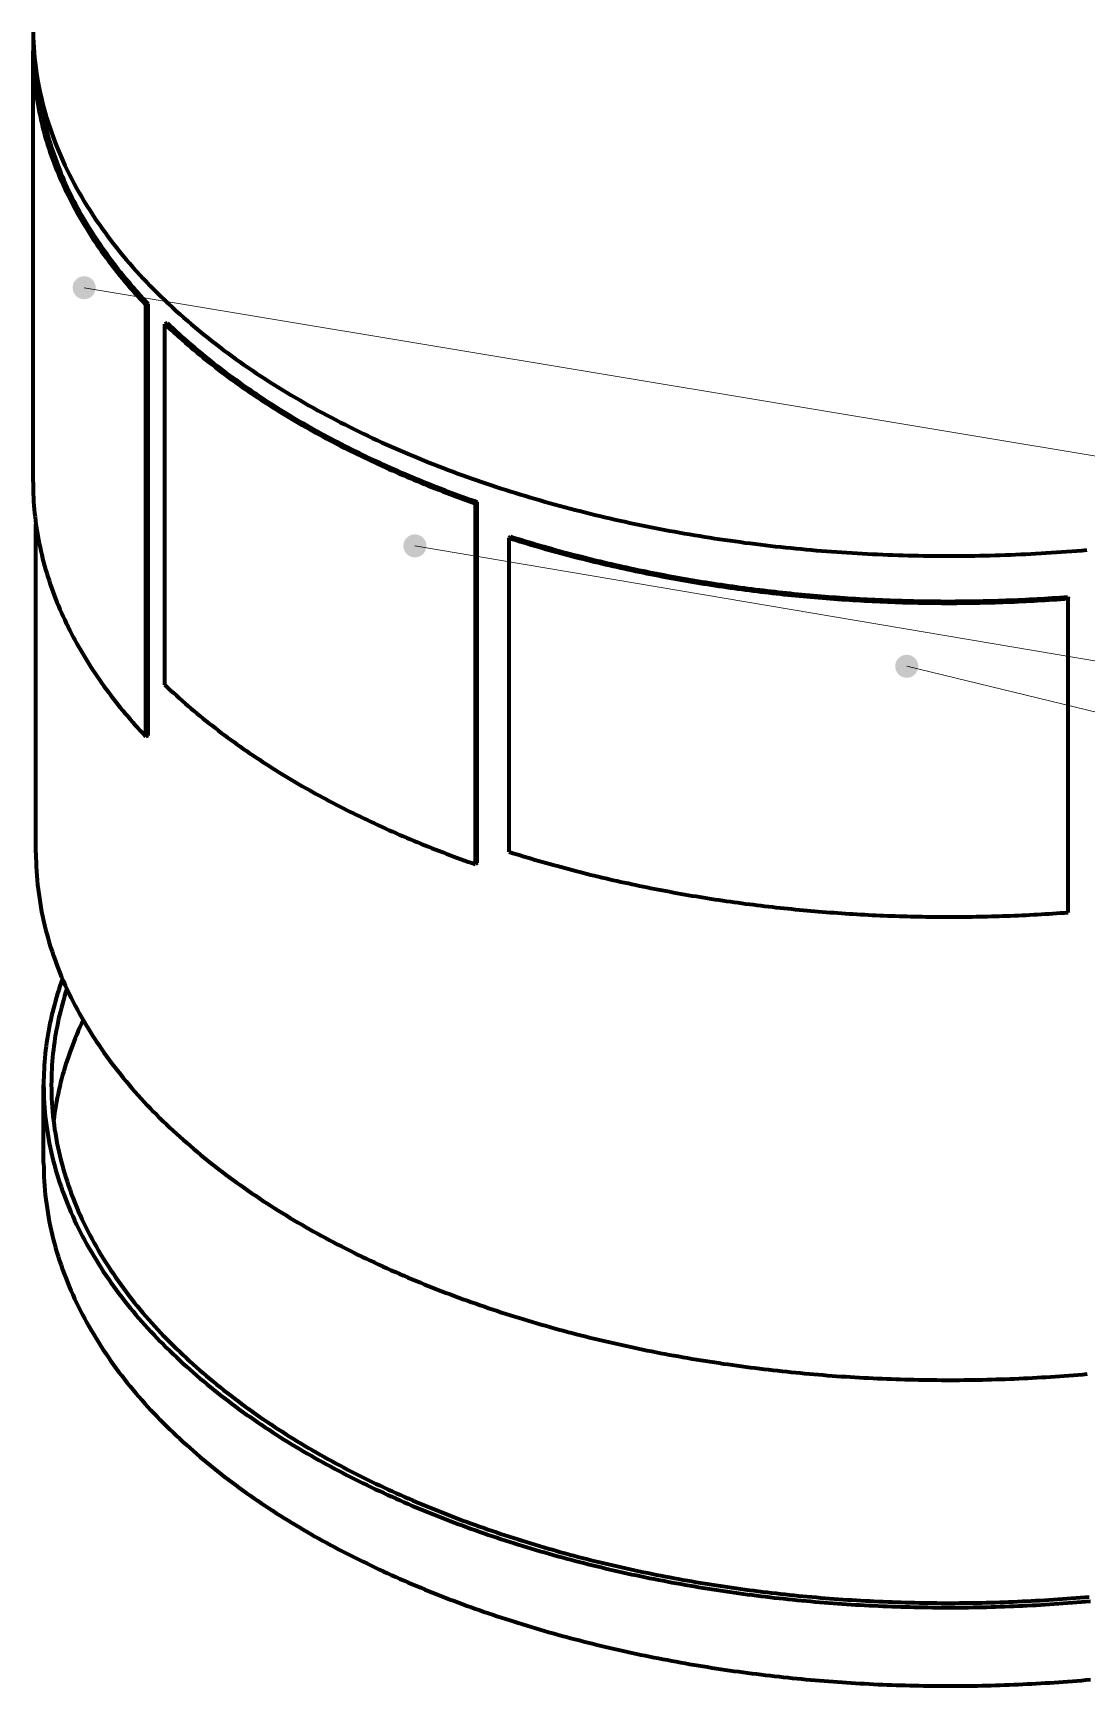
# Model space of a CAD drawing. Header units: millimetres. Extents: x 0 to 594, y 0 to 420.
# Drawn here: x 204.7 to 259.5, y 47.1 to 133.1 of the extents above; entities that cross this region are included whole.
import ezdxf

# ---------------------------------------------------------------- set-up
doc = ezdxf.new("R2010")
doc.units = ezdxf.units.MM
doc.layers.add('01-VISIBLE', color=7, linetype='CONTINUOUS', lineweight=70)
doc.layers.add('08-FINA', color=5, linetype='CONTINUOUS', lineweight=18)

msp = doc.modelspace()

# ---------------------------------------------------------------- hatches: boundary and pattern name
at = {"layer": '08-FINA'}
h = msp.add_hatch(color=7, dxfattribs=at)
h.dxf.hatch_style = 1
edge = h.paths.add_edge_path()
edge.add_arc((207.358, 119.868), 0.6, 0, 360)
h = msp.add_hatch(color=7, dxfattribs=at)
h.dxf.hatch_style = 1
edge = h.paths.add_edge_path()
edge.add_arc((224.559, 106.435), 0.6, 0, 360)
h = msp.add_hatch(color=7, dxfattribs=at)
h.dxf.hatch_style = 1
edge = h.paths.add_edge_path()
edge.add_arc((250.142, 100.172), 0.6, 0, 360)

# ---------------------------------------------------------------- linework, layer by layer
at = {"layer": '01-VISIBLE'}
for p, q in [((204.699, 109.745), (204.699, 132.199)), ((210.691, 119.022), (210.559, 118.981)), ((210.559, 96.527), (210.559, 118.981)), ((210.691, 96.569), (210.691, 119.022)), ((211.688, 118.022), (211.56, 117.977)), ((211.56, 99.198), (211.56, 117.977)), ((227.793, 108.723), (227.716, 108.649)), ((227.716, 89.87), (227.716, 108.649)), ((227.793, 89.944), (227.793, 108.723)), ((204.849, 90.461), (204.849, 107.564)), ((229.527, 106.923), (229.455, 106.847)), ((229.455, 90.517), (229.455, 106.847)), ((258.525, 103.783), (258.544, 103.697)), ((258.544, 87.367), (258.544, 103.697)), ((210.691, 96.569), (210.559, 96.527)), ((227.793, 89.944), (227.716, 89.87)), ((205.249, 74.314), (205.249, 78.396))]:
    msp.add_line(p, q, dxfattribs=at)
for points in [[(204.711, 132.811), (204.707, 132.709), (204.704, 132.607), (204.702, 132.505), (204.7, 132.403), (204.699, 132.301), (204.699, 132.199)], [(204.701, 133.158), (204.708, 132.892), (204.719, 132.626), (204.735, 132.361), (204.754, 132.096), (204.779, 131.831), (204.808, 131.566), (204.841, 131.303), (204.878, 131.039), (204.92, 130.777), (204.966, 130.515), (205.016, 130.254), (205.071, 129.994), (205.129, 129.734), (205.192, 129.476), (205.259, 129.218), (205.33, 128.962), (205.404, 128.707), (205.483, 128.453), (205.566, 128.2), (205.652, 127.949), (205.742, 127.699), (205.836, 127.45), (205.933, 127.202), (206.034, 126.956), (206.139, 126.712), (206.247, 126.469), (206.358, 126.227), (206.473, 125.988), (206.591, 125.749), (206.712, 125.512), (206.836, 125.277), (206.963, 125.044), (207.093, 124.812), (207.227, 124.582), (207.363, 124.354), (207.502, 124.127), (207.644, 123.902), (207.788, 123.679), (207.935, 123.457), (208.085, 123.238), (208.238, 123.02), (208.392, 122.804), (208.55, 122.589), (208.709, 122.377), (208.871, 122.166), (209.036, 121.957), (209.202, 121.749), (209.371, 121.544), (209.541, 121.34), (209.714, 121.138), (209.889, 120.938), (210.066, 120.739), (210.245, 120.542), (210.426, 120.347), (210.608, 120.154), (210.793, 119.962), (210.979, 119.773), (211.167, 119.585), (211.356, 119.398), (211.548, 119.213), (211.741, 119.03), (211.935, 118.849), (212.131, 118.669), (212.329, 118.491), (212.528, 118.315), (212.728, 118.14), (212.93, 117.967), (213.133, 117.796), (213.338, 117.626), (213.544, 117.458), (213.751, 117.291), (213.96, 117.126), (214.169, 116.963), (214.38, 116.801), (214.593, 116.641), (214.806, 116.482), (215.02, 116.325), (215.236, 116.169), (215.452, 116.015), (215.67, 115.862), (215.889, 115.711), (216.109, 115.561), (216.329, 115.413), (216.551, 115.266), (216.774, 115.121), (216.997, 114.977), (217.222, 114.835), (217.447, 114.694), (217.674, 114.554), (217.901, 114.416), (218.129, 114.279), (218.358, 114.144), (218.587, 114.01), (218.818, 113.877), (219.049, 113.746), (219.281, 113.616), (219.514, 113.487), (219.747, 113.36), (219.981, 113.234), (220.216, 113.109), (220.452, 112.986), (220.688, 112.864), (220.925, 112.743), (221.162, 112.624), (221.4, 112.505), (221.639, 112.388), (221.879, 112.273), (222.119, 112.158), (222.359, 112.045), (222.6, 111.933), (222.842, 111.822), (223.084, 111.713), (223.327, 111.604), (223.57, 111.497), (223.814, 111.391), (224.059, 111.286), (224.304, 111.183), (224.549, 111.08), (224.795, 110.979), (225.041, 110.879), (225.288, 110.78), (225.535, 110.682), (225.783, 110.585), (226.031, 110.49), (226.28, 110.395), (226.529, 110.302), (226.778, 110.21), (227.028, 110.119), (227.278, 110.029), (227.529, 109.94), (227.78, 109.852), (228.031, 109.765), (228.283, 109.68), (228.535, 109.595), (228.787, 109.511), (229.04, 109.429), (229.293, 109.348), (229.547, 109.267), (229.8, 109.188), (230.055, 109.11), (230.309, 109.033), (230.564, 108.956), (230.819, 108.881), (231.074, 108.807), (231.33, 108.734), (231.586, 108.662), (231.842, 108.591), (232.098, 108.521), (232.355, 108.452), (232.612, 108.384), (232.87, 108.317), (233.127, 108.251), (233.385, 108.185), (233.643, 108.121), (233.901, 108.058), (234.16, 107.996), (234.419, 107.935), (234.678, 107.875), (234.937, 107.815), (235.196, 107.757), (235.456, 107.7), (235.716, 107.643), (235.976, 107.588), (236.236, 107.533), (236.496, 107.48), (236.757, 107.427), (237.018, 107.376), (237.279, 107.325), (237.54, 107.275), (237.802, 107.226), (238.063, 107.178), (238.325, 107.131), (238.587, 107.085), (238.849, 107.04), (239.111, 106.996), (239.373, 106.952), (239.636, 106.91), (239.898, 106.869), (240.161, 106.828), (240.424, 106.788), (240.687, 106.749), (240.95, 106.712), (241.214, 106.675), (241.477, 106.638), (241.741, 106.603), (242.004, 106.569), (242.268, 106.536), (242.532, 106.503), (242.796, 106.471), (243.06, 106.441), (243.324, 106.411), (243.589, 106.382), (243.853, 106.354), (244.117, 106.326), (244.382, 106.3), (244.647, 106.275), (244.912, 106.25), (245.176, 106.226), (245.441, 106.203), (245.706, 106.181), (245.971, 106.16), (246.236, 106.14), (246.502, 106.121), (246.767, 106.102), (247.032, 106.085), (247.298, 106.068), (247.563, 106.052), (247.828, 106.037), (248.094, 106.023), (248.36, 106.009), (248.625, 105.997), (248.891, 105.985), (249.156, 105.975), (249.422, 105.965), (249.688, 105.956), (249.954, 105.948), (250.22, 105.94), (250.485, 105.934), (250.751, 105.928), (251.017, 105.924), (251.283, 105.92), (251.549, 105.917), (251.815, 105.915), (252.081, 105.913), (252.346, 105.913), (252.612, 105.913), (252.878, 105.915), (253.144, 105.917), (253.41, 105.92), (253.676, 105.923), (253.942, 105.928), (254.208, 105.934), (254.473, 105.94), (254.739, 105.947), (255.005, 105.956), (255.271, 105.965), (255.536, 105.974), (255.802, 105.985), (256.068, 105.997), (256.333, 106.009), (256.599, 106.022), (256.864, 106.037), (257.13, 106.052), (257.395, 106.068), (257.661, 106.084), (257.926, 106.102), (258.191, 106.12), (258.457, 106.14), (258.722, 106.16), (258.987, 106.181), (259.252, 106.203), (259.517, 106.226)], [(204.699, 132.199), (204.7, 131.999), (204.704, 131.798), (204.71, 131.598), (204.719, 131.398), (204.73, 131.198), (204.744, 130.998), (204.761, 130.799), (204.78, 130.599), (204.801, 130.4), (204.825, 130.201), (204.851, 130.003), (204.88, 129.805), (204.911, 129.607), (204.944, 129.41), (204.981, 129.213), (205.019, 129.016), (205.06, 128.82), (205.103, 128.624), (205.148, 128.429), (205.196, 128.235), (205.246, 128.041), (205.299, 127.848), (205.353, 127.655), (205.41, 127.463), (205.469, 127.272), (205.531, 127.081), (205.594, 126.891), (205.66, 126.702), (205.728, 126.514), (205.797, 126.326), (205.869, 126.139), (205.943, 125.953), (206.019, 125.768), (206.097, 125.583), (206.177, 125.399), (206.259, 125.217), (206.343, 125.035), (206.429, 124.854), (206.516, 124.674), (206.606, 124.495), (206.697, 124.316), (206.79, 124.139), (206.885, 123.963), (206.981, 123.787), (207.079, 123.612), (207.179, 123.439), (207.281, 123.266), (207.384, 123.095), (207.489, 122.924), (207.595, 122.754), (207.703, 122.586), (207.812, 122.418), (207.923, 122.251), (208.036, 122.085), (208.149, 121.921), (208.265, 121.757), (208.381, 121.594), (208.499, 121.432), (208.619, 121.272), (208.74, 121.112), (208.862, 120.953), (208.985, 120.795), (209.11, 120.639), (209.236, 120.483), (209.363, 120.328), (209.491, 120.175), (209.621, 120.022), (209.752, 119.87), (209.883, 119.719), (210.016, 119.57), (210.151, 119.421), (210.286, 119.273), (210.422, 119.127), (210.559, 118.981)], [(204.905, 130.869), (204.923, 130.669), (204.943, 130.47), (204.967, 130.27), (204.992, 130.071), (205.02, 129.873), (205.051, 129.674), (205.084, 129.477), (205.119, 129.279), (205.157, 129.082), (205.197, 128.885), (205.239, 128.689), (205.284, 128.494), (205.332, 128.299), (205.381, 128.105), (205.433, 127.911), (205.487, 127.718), (205.544, 127.525), (205.602, 127.333), (205.663, 127.142), (205.726, 126.952), (205.792, 126.762), (205.859, 126.573), (205.929, 126.385), (206, 126.197), (206.074, 126.011), (206.15, 125.825), (206.227, 125.64), (206.307, 125.456), (206.389, 125.273), (206.472, 125.09), (206.558, 124.909), (206.645, 124.728), (206.734, 124.549), (206.826, 124.37), (206.918, 124.192), (207.013, 124.015), (207.109, 123.839), (207.208, 123.664), (207.307, 123.49), (207.409, 123.317), (207.512, 123.145), (207.617, 122.974), (207.723, 122.804), (207.831, 122.635), (207.94, 122.467), (208.051, 122.3), (208.164, 122.133), (208.278, 121.968), (208.393, 121.804), (208.51, 121.641), (208.628, 121.479), (208.748, 121.318), (208.869, 121.158), (208.991, 120.999), (209.114, 120.841), (209.239, 120.684), (209.365, 120.528), (209.493, 120.373), (209.621, 120.219), (209.751, 120.065), (209.882, 119.913), (210.014, 119.762), (210.147, 119.612), (210.281, 119.463), (210.417, 119.315), (210.553, 119.168), (210.691, 119.022)], [(211.56, 117.977), (211.707, 117.838), (211.854, 117.7), (212.002, 117.562), (212.152, 117.426), (212.302, 117.291), (212.453, 117.156), (212.605, 117.023), (212.757, 116.891), (212.911, 116.759), (213.065, 116.629), (213.22, 116.499), (213.376, 116.37), (213.532, 116.243), (213.69, 116.116), (213.848, 115.99), (214.007, 115.865), (214.166, 115.741), (214.326, 115.618), (214.487, 115.495), (214.649, 115.374), (214.811, 115.253), (214.974, 115.134), (215.138, 115.015), (215.302, 114.897), (215.466, 114.78), (215.632, 114.664), (215.798, 114.549), (215.965, 114.435), (216.132, 114.321), (216.299, 114.208), (216.468, 114.097), (216.637, 113.986), (216.806, 113.875), (216.976, 113.766), (217.147, 113.658), (217.318, 113.55), (217.489, 113.443), (217.661, 113.337), (217.834, 113.232), (218.007, 113.128), (218.18, 113.024), (218.354, 112.921), (218.529, 112.819), (218.704, 112.718), (218.879, 112.617), (219.055, 112.518), (219.231, 112.419), (219.408, 112.321), (219.585, 112.224), (219.762, 112.127), (219.94, 112.031), (220.119, 111.936), (220.297, 111.842), (220.477, 111.748), (220.656, 111.655), (220.836, 111.563), (221.016, 111.472), (221.197, 111.382), (221.378, 111.292), (221.559, 111.203), (221.741, 111.114), (221.923, 111.027), (222.106, 110.94), (222.288, 110.853), (222.471, 110.768), (222.655, 110.683), (222.839, 110.599), (223.023, 110.516), (223.207, 110.433), (223.392, 110.351), (223.577, 110.269), (223.762, 110.189), (223.948, 110.109), (224.134, 110.03), (224.32, 109.951), (224.506, 109.873), (224.693, 109.796), (224.88, 109.719), (225.067, 109.643), (225.255, 109.568), (225.443, 109.494), (225.631, 109.42), (225.819, 109.346), (226.008, 109.274), (226.197, 109.202), (226.386, 109.131), (226.575, 109.06), (226.765, 108.99), (226.954, 108.92), (227.144, 108.852), (227.335, 108.784), (227.525, 108.716), (227.716, 108.649)], [(211.688, 118.022), (211.834, 117.883), (211.981, 117.745), (212.129, 117.608), (212.278, 117.473), (212.428, 117.338), (212.578, 117.204), (212.73, 117.071), (212.882, 116.939), (213.035, 116.808), (213.189, 116.678), (213.343, 116.548), (213.499, 116.42), (213.655, 116.293), (213.811, 116.166), (213.969, 116.041), (214.127, 115.916), (214.286, 115.793), (214.446, 115.67), (214.606, 115.548), (214.768, 115.427), (214.929, 115.307), (215.092, 115.188), (215.255, 115.069), (215.418, 114.952), (215.583, 114.835), (215.747, 114.719), (215.913, 114.605), (216.079, 114.491), (216.246, 114.377), (216.413, 114.265), (216.581, 114.154), (216.749, 114.043), (216.918, 113.933), (217.087, 113.824), (217.257, 113.716), (217.428, 113.609), (217.599, 113.502), (217.77, 113.397), (217.942, 113.292), (218.115, 113.188), (218.288, 113.084), (218.461, 112.982), (218.635, 112.88), (218.81, 112.779), (218.984, 112.679), (219.16, 112.58), (219.335, 112.481), (219.511, 112.383), (219.688, 112.286), (219.865, 112.19), (220.042, 112.095), (220.22, 112), (220.398, 111.906), (220.577, 111.813), (220.756, 111.72), (220.935, 111.628), (221.115, 111.537), (221.295, 111.447), (221.475, 111.358), (221.656, 111.269), (221.837, 111.181), (222.019, 111.093), (222.201, 111.007), (222.383, 110.921), (222.566, 110.835), (222.748, 110.751), (222.932, 110.667), (223.115, 110.584), (223.299, 110.501), (223.483, 110.42), (223.667, 110.339), (223.852, 110.258), (224.037, 110.178), (224.222, 110.099), (224.408, 110.021), (224.594, 109.943), (224.78, 109.866), (224.967, 109.79), (225.153, 109.714), (225.34, 109.639), (225.527, 109.565), (225.715, 109.491), (225.903, 109.418), (226.091, 109.346), (226.279, 109.274), (226.467, 109.203), (226.656, 109.133), (226.845, 109.063), (227.034, 108.994), (227.224, 108.925), (227.413, 108.857), (227.603, 108.79), (227.793, 108.723)], [(204.699, 109.745), (204.7, 109.545), (204.704, 109.345), (204.71, 109.145), (204.719, 108.944), (204.73, 108.745), (204.744, 108.545), (204.761, 108.345), (204.78, 108.146), (204.801, 107.947), (204.825, 107.748), (204.851, 107.549), (204.88, 107.351), (204.911, 107.153), (204.944, 106.956), (204.981, 106.759), (205.019, 106.562), (205.06, 106.366), (205.103, 106.171), (205.148, 105.976), (205.196, 105.781), (205.246, 105.587), (205.299, 105.394), (205.353, 105.201), (205.41, 105.009), (205.469, 104.818), (205.531, 104.627), (205.594, 104.438), (205.66, 104.248), (205.728, 104.06), (205.797, 103.872), (205.869, 103.685), (205.943, 103.499), (206.019, 103.314), (206.097, 103.129), (206.177, 102.946), (206.259, 102.763), (206.343, 102.581), (206.429, 102.4), (206.516, 102.22), (206.606, 102.041), (206.697, 101.863), (206.79, 101.685), (206.885, 101.509), (206.981, 101.333), (207.079, 101.159), (207.179, 100.985), (207.281, 100.813), (207.384, 100.641), (207.489, 100.47), (207.595, 100.301), (207.703, 100.132), (207.812, 99.964), (207.923, 99.797), (208.036, 99.632), (208.149, 99.467), (208.265, 99.303), (208.381, 99.141), (208.499, 98.979), (208.619, 98.818), (208.74, 98.658), (208.862, 98.5), (208.985, 98.342), (209.11, 98.185), (209.236, 98.029), (209.363, 97.875), (209.491, 97.721), (209.621, 97.568), (209.752, 97.417), (209.883, 97.266), (210.016, 97.116), (210.151, 96.967), (210.286, 96.82), (210.422, 96.673), (210.559, 96.527)], [(229.455, 106.847), (229.646, 106.787), (229.837, 106.727), (230.028, 106.668), (230.22, 106.61), (230.411, 106.552), (230.603, 106.495), (230.795, 106.439), (230.988, 106.383), (231.18, 106.327), (231.373, 106.272), (231.565, 106.218), (231.758, 106.164), (231.951, 106.111), (232.145, 106.059), (232.338, 106.007), (232.531, 105.955), (232.725, 105.905), (232.919, 105.854), (233.113, 105.805), (233.307, 105.755), (233.501, 105.707), (233.696, 105.659), (233.89, 105.611), (234.085, 105.564), (234.28, 105.518), (234.475, 105.472), (234.67, 105.427), (234.865, 105.382), (235.06, 105.338), (235.255, 105.294), (235.451, 105.251), (235.647, 105.209), (235.842, 105.167), (236.038, 105.125), (236.234, 105.084), (236.43, 105.044), (236.627, 105.004), (236.823, 104.965), (237.019, 104.926), (237.216, 104.888), (237.413, 104.85), (237.609, 104.813), (237.806, 104.776), (238.003, 104.74), (238.2, 104.704), (238.397, 104.669), (238.594, 104.634), (238.792, 104.6), (238.989, 104.567), (239.187, 104.534), (239.384, 104.501), (239.582, 104.469), (239.78, 104.438), (239.977, 104.407), (240.175, 104.376), (240.373, 104.346), (240.571, 104.317), (240.769, 104.288), (240.968, 104.26), (241.166, 104.232), (241.364, 104.204), (241.563, 104.177), (241.761, 104.151), (241.96, 104.125), (242.158, 104.1), (242.357, 104.075), (242.556, 104.051), (242.755, 104.027), (242.953, 104.003), (243.152, 103.981), (243.351, 103.958), (243.55, 103.936), (243.749, 103.915), (243.949, 103.894), (244.148, 103.874), (244.347, 103.854), (244.546, 103.835), (244.746, 103.816), (244.945, 103.797), (245.144, 103.78), (245.344, 103.762), (245.543, 103.745), (245.743, 103.729), (245.943, 103.713), (246.142, 103.698), (246.342, 103.683), (246.542, 103.668), (246.741, 103.654), (246.941, 103.641), (247.141, 103.628), (247.341, 103.616), (247.541, 103.604), (247.74, 103.592), (247.94, 103.581), (248.14, 103.571), (248.34, 103.561), (248.54, 103.551), (248.74, 103.542), (248.94, 103.534), (249.14, 103.526), (249.341, 103.518), (249.541, 103.511), (249.741, 103.505), (249.941, 103.498), (250.141, 103.493), (250.341, 103.488), (250.541, 103.483), (250.742, 103.479), (250.942, 103.475), (251.142, 103.472), (251.342, 103.469), (251.542, 103.467), (251.743, 103.466), (251.943, 103.464), (252.143, 103.464), (252.343, 103.463), (252.544, 103.464), (252.744, 103.464), (252.944, 103.465), (253.144, 103.467), (253.344, 103.469), (253.545, 103.472), (253.745, 103.475), (253.945, 103.479), (254.145, 103.483), (254.345, 103.487), (254.546, 103.493), (254.746, 103.498), (254.946, 103.504), (255.146, 103.511), (255.346, 103.518), (255.546, 103.525), (255.746, 103.533), (255.946, 103.542), (256.146, 103.551), (256.346, 103.56), (256.546, 103.57), (256.746, 103.581), (256.946, 103.592), (257.146, 103.603), (257.346, 103.615), (257.546, 103.627), (257.746, 103.64), (257.945, 103.654), (258.145, 103.668), (258.345, 103.682), (258.544, 103.697)], [(229.527, 106.923), (229.718, 106.862), (229.91, 106.803), (230.102, 106.744), (230.295, 106.685), (230.487, 106.627), (230.68, 106.57), (230.872, 106.513), (231.065, 106.457), (231.259, 106.401), (231.452, 106.346), (231.645, 106.292), (231.839, 106.238), (232.033, 106.185), (232.227, 106.132), (232.421, 106.08), (232.615, 106.029), (232.809, 105.978), (233.004, 105.927), (233.199, 105.877), (233.393, 105.828), (233.588, 105.78), (233.784, 105.731), (233.979, 105.684), (234.174, 105.637), (234.37, 105.59), (234.565, 105.544), (234.761, 105.499), (234.957, 105.454), (235.153, 105.41), (235.349, 105.366), (235.546, 105.323), (235.742, 105.281), (235.938, 105.239), (236.135, 105.197), (236.332, 105.156), (236.529, 105.116), (236.726, 105.076), (236.923, 105.036), (237.12, 104.998), (237.317, 104.959), (237.515, 104.922), (237.712, 104.884), (237.91, 104.848), (238.107, 104.812), (238.305, 104.776), (238.503, 104.741), (238.701, 104.706), (238.899, 104.672), (239.097, 104.639), (239.295, 104.606), (239.494, 104.573), (239.692, 104.541), (239.891, 104.51), (240.089, 104.479), (240.288, 104.449), (240.487, 104.419), (240.685, 104.39), (240.884, 104.361), (241.083, 104.332), (241.282, 104.305), (241.481, 104.277), (241.681, 104.251), (241.88, 104.224), (242.079, 104.199), (242.279, 104.173), (242.478, 104.149), (242.677, 104.124), (242.877, 104.101), (243.077, 104.078), (243.276, 104.055), (243.476, 104.033), (243.676, 104.011), (243.876, 103.99), (244.076, 103.969), (244.276, 103.949), (244.476, 103.929), (244.676, 103.91), (244.876, 103.891), (245.076, 103.873), (245.276, 103.856), (245.476, 103.839), (245.677, 103.822), (245.877, 103.806), (246.077, 103.79), (246.278, 103.775), (246.478, 103.76), (246.678, 103.746), (246.879, 103.732), (247.08, 103.719), (247.28, 103.707), (247.481, 103.694), (247.681, 103.683), (247.882, 103.671), (248.083, 103.661), (248.283, 103.651), (248.484, 103.641), (248.685, 103.632), (248.886, 103.623), (249.086, 103.615), (249.287, 103.607), (249.488, 103.6), (249.689, 103.593), (249.89, 103.587), (250.091, 103.581), (250.292, 103.576), (250.492, 103.571), (250.693, 103.567), (250.894, 103.563), (251.095, 103.559), (251.296, 103.557), (251.497, 103.554), (251.698, 103.553), (251.899, 103.551), (252.1, 103.55), (252.301, 103.55), (252.502, 103.55), (252.703, 103.551), (252.904, 103.552), (253.105, 103.553), (253.306, 103.555), (253.507, 103.558), (253.708, 103.561), (253.909, 103.565), (254.109, 103.569), (254.31, 103.573), (254.511, 103.578), (254.712, 103.584), (254.913, 103.59), (255.114, 103.596), (255.315, 103.603), (255.516, 103.611), (255.716, 103.619), (255.917, 103.627), (256.118, 103.636), (256.319, 103.646), (256.519, 103.656), (256.72, 103.666), (256.921, 103.677), (257.121, 103.689), (257.322, 103.701), (257.523, 103.713), (257.723, 103.726), (257.924, 103.739), (258.124, 103.753), (258.325, 103.768), (258.525, 103.783)], [(211.56, 99.198), (211.707, 99.058), (211.854, 98.92), (212.002, 98.783), (212.152, 98.647), (212.302, 98.511), (212.453, 98.377), (212.605, 98.244), (212.757, 98.111), (212.911, 97.98), (213.065, 97.849), (213.22, 97.72), (213.376, 97.591), (213.532, 97.463), (213.69, 97.336), (213.848, 97.21), (214.007, 97.085), (214.166, 96.961), (214.326, 96.838), (214.487, 96.716), (214.649, 96.595), (214.811, 96.474), (214.974, 96.354), (215.138, 96.236), (215.302, 96.118), (215.466, 96.001), (215.632, 95.885), (215.798, 95.77), (215.965, 95.655), (216.132, 95.542), (216.299, 95.429), (216.468, 95.317), (216.637, 95.206), (216.806, 95.096), (216.976, 94.987), (217.147, 94.878), (217.318, 94.771), (217.489, 94.664), (217.661, 94.558), (217.834, 94.453), (218.007, 94.348), (218.18, 94.245), (218.354, 94.142), (218.529, 94.04), (218.704, 93.938), (218.879, 93.838), (219.055, 93.738), (219.231, 93.64), (219.408, 93.541), (219.585, 93.444), (219.762, 93.348), (219.94, 93.252), (220.119, 93.157), (220.297, 93.062), (220.477, 92.969), (220.656, 92.876), (220.836, 92.784), (221.016, 92.693), (221.197, 92.602), (221.378, 92.512), (221.559, 92.423), (221.741, 92.335), (221.923, 92.247), (222.106, 92.16), (222.288, 92.074), (222.471, 91.988), (222.655, 91.904), (222.839, 91.82), (223.023, 91.736), (223.207, 91.653), (223.392, 91.571), (223.577, 91.49), (223.762, 91.409), (223.948, 91.329), (224.134, 91.25), (224.32, 91.172), (224.506, 91.094), (224.693, 91.016), (224.88, 90.94), (225.067, 90.864), (225.255, 90.789), (225.443, 90.714), (225.631, 90.64), (225.819, 90.567), (226.008, 90.494), (226.197, 90.422), (226.386, 90.351), (226.575, 90.28), (226.765, 90.21), (226.954, 90.141), (227.144, 90.072), (227.335, 90.004), (227.525, 89.937), (227.716, 89.87)], [(204.849, 90.461), (204.851, 90.224), (204.856, 89.987), (204.865, 89.75), (204.877, 89.513), (204.893, 89.277), (204.913, 89.04), (204.936, 88.805), (204.962, 88.569), (204.992, 88.334), (205.025, 88.099), (205.062, 87.865), (205.102, 87.631), (205.146, 87.398), (205.193, 87.166), (205.243, 86.934), (205.297, 86.703), (205.354, 86.473), (205.414, 86.244), (205.477, 86.016), (205.544, 85.788), (205.613, 85.561), (205.686, 85.336), (205.761, 85.111), (205.84, 84.888), (205.922, 84.665), (206.006, 84.444), (206.094, 84.223), (206.184, 84.004), (206.277, 83.786), (206.373, 83.569), (206.472, 83.354), (206.573, 83.139), (206.677, 82.926), (206.783, 82.715), (206.892, 82.504), (207.004, 82.295), (207.118, 82.087), (207.234, 81.88), (207.352, 81.675), (207.473, 81.471), (207.597, 81.269), (207.722, 81.068), (207.85, 80.868), (207.98, 80.67), (208.111, 80.473), (208.245, 80.277), (208.381, 80.083), (208.519, 79.89), (208.659, 79.699), (208.801, 79.509), (208.945, 79.32), (209.09, 79.133), (209.238, 78.948), (209.387, 78.763), (209.538, 78.58), (209.69, 78.399), (209.844, 78.219), (210, 78.04), (210.157, 77.863), (210.316, 77.687), (210.477, 77.513), (210.639, 77.339), (210.802, 77.168), (210.967, 76.997), (211.133, 76.828), (211.301, 76.661), (211.47, 76.495), (211.64, 76.33), (211.812, 76.166), (211.985, 76.004), (212.159, 75.843), (212.334, 75.684), (212.511, 75.526), (212.689, 75.369), (212.868, 75.213), (213.048, 75.059), (213.229, 74.906), (213.411, 74.754), (213.594, 74.604), (213.778, 74.455), (213.964, 74.307), (214.15, 74.161), (214.337, 74.015), (214.526, 73.871), (214.715, 73.728), (214.905, 73.587), (215.096, 73.447), (215.288, 73.307), (215.481, 73.169), (215.674, 73.033), (215.869, 72.897), (216.064, 72.763), (216.26, 72.63), (216.457, 72.498), (216.655, 72.367), (216.853, 72.237), (217.052, 72.109), (217.252, 71.981), (217.453, 71.855), (217.654, 71.73), (217.856, 71.606), (218.059, 71.483), (218.262, 71.361), (218.467, 71.241), (218.671, 71.121), (218.877, 71.003), (219.082, 70.885), (219.289, 70.769), (219.496, 70.654), (219.704, 70.54), (219.912, 70.427), (220.121, 70.315), (220.331, 70.204), (220.541, 70.094), (220.751, 69.985), (220.962, 69.877), (221.174, 69.77), (221.386, 69.664), (221.598, 69.559), (221.811, 69.455), (222.025, 69.352), (222.239, 69.25), (222.454, 69.15), (222.669, 69.05), (222.884, 68.951), (223.1, 68.853), (223.316, 68.756), (223.533, 68.66), (223.75, 68.565), (223.967, 68.47), (224.185, 68.377), (224.404, 68.285), (224.623, 68.194), (224.842, 68.103), (225.061, 68.014), (225.281, 67.925), (225.501, 67.837), (225.722, 67.751), (225.943, 67.665), (226.164, 67.58), (226.386, 67.496), (226.608, 67.413), (226.83, 67.33), (227.053, 67.249), (227.276, 67.169), (227.499, 67.089), (227.723, 67.01), (227.946, 66.932), (228.171, 66.855), (228.395, 66.779), (228.62, 66.704), (228.845, 66.629), (229.07, 66.556), (229.296, 66.483), (229.522, 66.411), (229.748, 66.34), (229.974, 66.27), (230.201, 66.2), (230.428, 66.132), (230.655, 66.064), (230.882, 65.997), (231.11, 65.931), (231.338, 65.866), (231.566, 65.801), (231.794, 65.737), (232.023, 65.674), (232.252, 65.612), (232.481, 65.551), (232.71, 65.491), (232.939, 65.431), (233.169, 65.372), (233.399, 65.314), (233.629, 65.256), (233.859, 65.2), (234.089, 65.144), (234.32, 65.089), (234.55, 65.035), (234.781, 64.981), (235.013, 64.929), (235.244, 64.877), (235.475, 64.825), (235.707, 64.775), (235.939, 64.725), (236.171, 64.676), (236.403, 64.628), (236.635, 64.581), (236.867, 64.534), (237.1, 64.488), (237.333, 64.443), (237.566, 64.399), (237.799, 64.355), (238.032, 64.312), (238.265, 64.27), (238.498, 64.228), (238.732, 64.188), (238.965, 64.148), (239.199, 64.109), (239.433, 64.07), (239.667, 64.032), (239.901, 63.995), (240.136, 63.959), (240.37, 63.923), (240.604, 63.888), (240.839, 63.854), (241.074, 63.821), (241.308, 63.788), (241.543, 63.756), (241.778, 63.724), (242.013, 63.694), (242.248, 63.664), (242.484, 63.635), (242.719, 63.606), (242.954, 63.578), (243.19, 63.551), (243.425, 63.525), (243.661, 63.499), (243.897, 63.474), (244.133, 63.45), (244.369, 63.427), (244.604, 63.404), (244.84, 63.382), (245.077, 63.36), (245.313, 63.339), (245.549, 63.319), (245.785, 63.3), (246.021, 63.281), (246.258, 63.263), (246.494, 63.246), (246.731, 63.229), (246.967, 63.213), (247.204, 63.198), (247.44, 63.184), (247.677, 63.17), (247.914, 63.157), (248.15, 63.144), (248.387, 63.132), (248.624, 63.121), (248.861, 63.111), (249.098, 63.101), (249.334, 63.092), (249.571, 63.084), (249.808, 63.076), (250.045, 63.069), (250.282, 63.063), (250.519, 63.057), (250.756, 63.052), (250.993, 63.048), (251.23, 63.044), (251.467, 63.041), (251.704, 63.039), (251.941, 63.038), (252.178, 63.037), (252.415, 63.037), (252.652, 63.037), (252.889, 63.038), (253.127, 63.04), (253.364, 63.043), (253.601, 63.046), (253.838, 63.05), (254.075, 63.055), (254.312, 63.06), (254.549, 63.066), (254.785, 63.073), (255.022, 63.08), (255.259, 63.088), (255.496, 63.097), (255.733, 63.106), (255.97, 63.117), (256.207, 63.127), (256.443, 63.139), (256.68, 63.151), (256.917, 63.164), (257.154, 63.177), (257.39, 63.192), (257.627, 63.207), (257.863, 63.222), (258.1, 63.238), (258.336, 63.255), (258.573, 63.273), (258.809, 63.292), (259.045, 63.311), (259.281, 63.33), (259.518, 63.351)], [(229.455, 90.517), (229.646, 90.457), (229.837, 90.397), (230.028, 90.338), (230.22, 90.28), (230.411, 90.222), (230.603, 90.165), (230.795, 90.109), (230.988, 90.053), (231.18, 89.997), (231.373, 89.942), (231.565, 89.888), (231.758, 89.835), (231.951, 89.781), (232.145, 89.729), (232.338, 89.677), (232.531, 89.626), (232.725, 89.575), (232.919, 89.524), (233.113, 89.475), (233.307, 89.426), (233.501, 89.377), (233.696, 89.329), (233.89, 89.281), (234.085, 89.235), (234.28, 89.188), (234.475, 89.142), (234.67, 89.097), (234.865, 89.052), (235.06, 89.008), (235.255, 88.964), (235.451, 88.921), (235.647, 88.879), (235.842, 88.837), (236.038, 88.795), (236.234, 88.754), (236.43, 88.714), (236.627, 88.674), (236.823, 88.635), (237.019, 88.596), (237.216, 88.558), (237.413, 88.52), (237.609, 88.483), (237.806, 88.446), (238.003, 88.41), (238.2, 88.374), (238.397, 88.339), (238.594, 88.304), (238.792, 88.27), (238.989, 88.237), (239.187, 88.204), (239.384, 88.171), (239.582, 88.139), (239.78, 88.108), (239.977, 88.077), (240.175, 88.046), (240.373, 88.016), (240.571, 87.987), (240.769, 87.958), (240.968, 87.93), (241.166, 87.902), (241.364, 87.874), (241.563, 87.848), (241.761, 87.821), (241.96, 87.795), (242.158, 87.77), (242.357, 87.745), (242.556, 87.721), (242.755, 87.697), (242.953, 87.673), (243.152, 87.651), (243.351, 87.628), (243.55, 87.606), (243.749, 87.585), (243.949, 87.564), (244.148, 87.544), (244.347, 87.524), (244.546, 87.505), (244.746, 87.486), (244.945, 87.468), (245.144, 87.45), (245.344, 87.432), (245.543, 87.415), (245.743, 87.399), (245.943, 87.383), (246.142, 87.368), (246.342, 87.353), (246.542, 87.338), (246.741, 87.325), (246.941, 87.311), (247.141, 87.298), (247.341, 87.286), (247.541, 87.274), (247.74, 87.262), (247.94, 87.251), (248.14, 87.241), (248.34, 87.231), (248.54, 87.221), (248.74, 87.212), (248.94, 87.204), (249.14, 87.196), (249.341, 87.188), (249.541, 87.181), (249.741, 87.175), (249.941, 87.169), (250.141, 87.163), (250.341, 87.158), (250.541, 87.153), (250.742, 87.149), (250.942, 87.145), (251.142, 87.142), (251.342, 87.14), (251.542, 87.137), (251.743, 87.136), (251.943, 87.134), (252.143, 87.134), (252.343, 87.133), (252.544, 87.134), (252.744, 87.134), (252.944, 87.136), (253.144, 87.137), (253.344, 87.139), (253.545, 87.142), (253.745, 87.145), (253.945, 87.149), (254.145, 87.153), (254.345, 87.158), (254.546, 87.163), (254.746, 87.168), (254.946, 87.174), (255.146, 87.181), (255.346, 87.188), (255.546, 87.195), (255.746, 87.203), (255.946, 87.212), (256.146, 87.221), (256.346, 87.23), (256.546, 87.24), (256.746, 87.251), (256.946, 87.262), (257.146, 87.273), (257.346, 87.285), (257.546, 87.297), (257.746, 87.31), (257.945, 87.324), (258.145, 87.338), (258.345, 87.352), (258.544, 87.367)], [(206.226, 83.906), (206.159, 83.716), (206.095, 83.526), (206.032, 83.335), (205.972, 83.144), (205.914, 82.951), (205.859, 82.758), (205.806, 82.565), (205.755, 82.37), (205.706, 82.176), (205.66, 81.98), (205.616, 81.784), (205.574, 81.588), (205.535, 81.391), (205.499, 81.193), (205.465, 80.995), (205.433, 80.797), (205.404, 80.598), (205.377, 80.399), (205.353, 80.2), (205.331, 80), (205.312, 79.8), (205.295, 79.6), (205.281, 79.4), (205.269, 79.199), (205.26, 78.999), (205.254, 78.798), (205.25, 78.597), (205.249, 78.396)], [(206.456, 83.387), (206.394, 83.194), (206.335, 83), (206.277, 82.805), (206.223, 82.609), (206.17, 82.413), (206.12, 82.216), (206.072, 82.019), (206.027, 81.821), (205.984, 81.623), (205.944, 81.423), (205.906, 81.224), (205.871, 81.024), (205.839, 80.823), (205.808, 80.623), (205.781, 80.421), (205.756, 80.22), (205.733, 80.018), (205.714, 79.816), (205.697, 79.614), (205.682, 79.411), (205.67, 79.208), (205.661, 79.005), (205.654, 78.802), (205.65, 78.599), (205.649, 78.396)], [(207.305, 81.757), (207.219, 81.573), (207.135, 81.388), (207.053, 81.202), (206.973, 81.015), (206.895, 80.827), (206.819, 80.639), (206.746, 80.45), (206.674, 80.26), (206.605, 80.069), (206.538, 79.877), (206.473, 79.684), (206.411, 79.491), (206.351, 79.297), (206.293, 79.102), (206.237, 78.907), (206.184, 78.711), (206.133, 78.514), (206.085, 78.317), (206.039, 78.119), (205.996, 77.92), (205.955, 77.722), (205.916, 77.522), (205.881, 77.322), (205.847, 77.122), (205.816, 76.921), (205.788, 76.72), (205.762, 76.518)], [(205.249, 78.396), (205.251, 78.161), (205.256, 77.926), (205.265, 77.691), (205.277, 77.457), (205.293, 77.222), (205.312, 76.988), (205.335, 76.754), (205.361, 76.52), (205.391, 76.287), (205.424, 76.054), (205.46, 75.822), (205.5, 75.591), (205.544, 75.36), (205.59, 75.129), (205.64, 74.899), (205.693, 74.671), (205.749, 74.442), (205.809, 74.215), (205.872, 73.988), (205.938, 73.763), (206.007, 73.538), (206.079, 73.314), (206.154, 73.092), (206.232, 72.87), (206.313, 72.649), (206.397, 72.43), (206.483, 72.211), (206.573, 71.994), (206.665, 71.778), (206.76, 71.563), (206.858, 71.349), (206.958, 71.136), (207.061, 70.925), (207.167, 70.715), (207.275, 70.506), (207.385, 70.299), (207.498, 70.093), (207.614, 69.888), (207.731, 69.684), (207.851, 69.482), (207.974, 69.282), (208.098, 69.082), (208.225, 68.884), (208.353, 68.687), (208.484, 68.492), (208.617, 68.298), (208.752, 68.106), (208.888, 67.915), (209.027, 67.725), (209.168, 67.536), (209.31, 67.35), (209.455, 67.164), (209.601, 66.98), (209.749, 66.797), (209.898, 66.616), (210.049, 66.436), (210.202, 66.257), (210.357, 66.08), (210.513, 65.904), (210.67, 65.73), (210.829, 65.557), (210.99, 65.385), (211.152, 65.215), (211.316, 65.046), (211.48, 64.879), (211.647, 64.712), (211.814, 64.548), (211.983, 64.384), (212.153, 64.222), (212.325, 64.061), (212.497, 63.902), (212.671, 63.744), (212.846, 63.587), (213.023, 63.431), (213.2, 63.277), (213.379, 63.124), (213.558, 62.972), (213.739, 62.822), (213.92, 62.673), (214.103, 62.525), (214.287, 62.379), (214.472, 62.233), (214.657, 62.089), (214.844, 61.946), (215.032, 61.805), (215.22, 61.664), (215.41, 61.525), (215.6, 61.387), (215.791, 61.25), (215.983, 61.115), (216.176, 60.98), (216.37, 60.847), (216.564, 60.715), (216.759, 60.584), (216.955, 60.455), (217.152, 60.326), (217.35, 60.199), (217.548, 60.072), (217.747, 59.947), (217.946, 59.823), (218.147, 59.7), (218.348, 59.578), (218.55, 59.458), (218.752, 59.338), (218.955, 59.219), (219.158, 59.102), (219.363, 58.986), (219.567, 58.87), (219.773, 58.756), (219.979, 58.643), (220.185, 58.531), (220.393, 58.42), (220.6, 58.31), (220.808, 58.2), (221.017, 58.092), (221.226, 57.985), (221.436, 57.879), (221.647, 57.774), (221.857, 57.67), (222.069, 57.567), (222.28, 57.465), (222.493, 57.364), (222.705, 57.264), (222.918, 57.165), (223.132, 57.067), (223.346, 56.97), (223.561, 56.874), (223.775, 56.779), (223.991, 56.684), (224.206, 56.591), (224.423, 56.499), (224.639, 56.407), (224.856, 56.316), (225.073, 56.227), (225.291, 56.138), (225.509, 56.05), (225.727, 55.963), (225.946, 55.877), (226.165, 55.792), (226.385, 55.708), (226.604, 55.625), (226.825, 55.542), (227.045, 55.461), (227.266, 55.38), (227.487, 55.3), (227.708, 55.221), (227.93, 55.143), (228.152, 55.066), (228.374, 54.99), (228.597, 54.914), (228.82, 54.839), (229.043, 54.765), (229.266, 54.693), (229.49, 54.62), (229.714, 54.549), (229.938, 54.479), (230.163, 54.409), (230.387, 54.34), (230.612, 54.272), (230.838, 54.205), (231.063, 54.138), (231.289, 54.073), (231.515, 54.008), (231.741, 53.944), (231.967, 53.881), (232.194, 53.819), (232.421, 53.757), (232.648, 53.696), (232.875, 53.636), (233.103, 53.577), (233.33, 53.519), (233.558, 53.461), (233.786, 53.404), (234.014, 53.348), (234.243, 53.293), (234.472, 53.238), (234.7, 53.184), (234.929, 53.131), (235.159, 53.079), (235.388, 53.027), (235.617, 52.977), (235.847, 52.927), (236.077, 52.877), (236.307, 52.829), (236.537, 52.781), (236.767, 52.734), (236.998, 52.688), (237.228, 52.642), (237.459, 52.598), (237.69, 52.554), (237.921, 52.51), (238.152, 52.468), (238.384, 52.426), (238.615, 52.385), (238.846, 52.344), (239.078, 52.305), (239.31, 52.266), (239.542, 52.228), (239.774, 52.19), (240.006, 52.153), (240.238, 52.117), (240.471, 52.082), (240.703, 52.047), (240.936, 52.013), (241.169, 51.98), (241.401, 51.948), (241.634, 51.916), (241.867, 51.885), (242.1, 51.855), (242.333, 51.825), (242.567, 51.796), (242.8, 51.768), (243.033, 51.74), (243.267, 51.713), (243.501, 51.687), (243.734, 51.662), (243.968, 51.637), (244.202, 51.613), (244.436, 51.59), (244.67, 51.567), (244.904, 51.545), (245.138, 51.524), (245.372, 51.503), (245.606, 51.483), (245.84, 51.464), (246.075, 51.445), (246.309, 51.428), (246.543, 51.41), (246.778, 51.394), (247.012, 51.378), (247.247, 51.363), (247.482, 51.349), (247.716, 51.335), (247.951, 51.322), (248.186, 51.309), (248.42, 51.298), (248.655, 51.287), (248.89, 51.276), (249.125, 51.267), (249.36, 51.258), (249.595, 51.25), (249.83, 51.242), (250.065, 51.235), (250.3, 51.229), (250.535, 51.223), (250.77, 51.218), (251.005, 51.214), (251.24, 51.211), (251.475, 51.208), (251.71, 51.206), (251.945, 51.204), (252.18, 51.203), (252.415, 51.203), (252.65, 51.204), (252.885, 51.205), (253.12, 51.207), (253.355, 51.209), (253.59, 51.212), (253.825, 51.216), (254.06, 51.221), (254.295, 51.226), (254.53, 51.232), (254.765, 51.239), (255, 51.246), (255.235, 51.254), (255.47, 51.263), (255.705, 51.272), (255.939, 51.282), (256.174, 51.293), (256.409, 51.304), (256.644, 51.316), (256.878, 51.329), (257.113, 51.343), (257.348, 51.357), (257.582, 51.371), (257.817, 51.387), (258.051, 51.403), (258.286, 51.42), (258.52, 51.437), (258.755, 51.456), (258.989, 51.475), (259.223, 51.494), (259.457, 51.515), (259.691, 51.535)], [(205.649, 78.396), (205.651, 78.163), (205.656, 77.93), (205.665, 77.697), (205.677, 77.465), (205.692, 77.232), (205.712, 77), (205.734, 76.768), (205.76, 76.536), (205.79, 76.305), (205.822, 76.074), (205.859, 75.844), (205.898, 75.614), (205.941, 75.385), (205.987, 75.157), (206.037, 74.929), (206.089, 74.702), (206.145, 74.476), (206.204, 74.25), (206.267, 74.026), (206.332, 73.802), (206.4, 73.579), (206.472, 73.358), (206.546, 73.137), (206.623, 72.917), (206.704, 72.698), (206.787, 72.48), (206.873, 72.264), (206.962, 72.048), (207.053, 71.834), (207.147, 71.621), (207.244, 71.409), (207.344, 71.198), (207.446, 70.989), (207.551, 70.78), (207.658, 70.573), (207.767, 70.368), (207.879, 70.163), (207.994, 69.96), (208.11, 69.758), (208.229, 69.558), (208.35, 69.359), (208.474, 69.161), (208.599, 68.965), (208.727, 68.77), (208.857, 68.576), (208.988, 68.384), (209.122, 68.193), (209.258, 68.004), (209.395, 67.815), (209.535, 67.629), (209.676, 67.443), (209.819, 67.259), (209.964, 67.077), (210.11, 66.896), (210.259, 66.716), (210.409, 66.537), (210.56, 66.36), (210.713, 66.185), (210.868, 66.01), (211.024, 65.838), (211.182, 65.666), (211.341, 65.496), (211.502, 65.327), (211.664, 65.16), (211.828, 64.993), (211.992, 64.829), (212.159, 64.665), (212.326, 64.503), (212.495, 64.342), (212.665, 64.183), (212.836, 64.025), (213.008, 63.868), (213.182, 63.713), (213.357, 63.558), (213.532, 63.405), (213.709, 63.254), (213.888, 63.103), (214.067, 62.954), (214.247, 62.807), (214.428, 62.66), (214.61, 62.515), (214.793, 62.371), (214.978, 62.228), (215.163, 62.086), (215.349, 61.946), (215.536, 61.806), (215.723, 61.668), (215.912, 61.532), (216.102, 61.396), (216.292, 61.262), (216.483, 61.128), (216.675, 60.996), (216.868, 60.865), (217.062, 60.736), (217.256, 60.607), (217.451, 60.48), (217.647, 60.353), (217.843, 60.228), (218.041, 60.104), (218.239, 59.981), (218.437, 59.859), (218.637, 59.738), (218.837, 59.619), (219.037, 59.5), (219.238, 59.382), (219.44, 59.266), (219.643, 59.15), (219.846, 59.036), (220.049, 58.923), (220.254, 58.811), (220.459, 58.699), (220.664, 58.589), (220.87, 58.48), (221.076, 58.372), (221.283, 58.265), (221.491, 58.159), (221.699, 58.054), (221.907, 57.95), (222.116, 57.846), (222.326, 57.744), (222.536, 57.643), (222.746, 57.543), (222.957, 57.444), (223.168, 57.346), (223.38, 57.248), (223.592, 57.152), (223.805, 57.057), (224.018, 56.962), (224.232, 56.869), (224.445, 56.776), (224.66, 56.684), (224.874, 56.594), (225.089, 56.504), (225.305, 56.415), (225.521, 56.327), (225.737, 56.24), (225.953, 56.154), (226.17, 56.069), (226.388, 55.984), (226.605, 55.901), (226.823, 55.818), (227.041, 55.736), (227.26, 55.655), (227.479, 55.575), (227.698, 55.496), (227.918, 55.418), (228.137, 55.341), (228.357, 55.264), (228.578, 55.188), (228.799, 55.113), (229.02, 55.039), (229.241, 54.966), (229.462, 54.894), (229.684, 54.822), (229.906, 54.752), (230.129, 54.682), (230.351, 54.613), (230.574, 54.544), (230.797, 54.477), (231.02, 54.41), (231.244, 54.344), (231.468, 54.279), (231.692, 54.215), (231.916, 54.152), (232.14, 54.089), (232.365, 54.027), (232.59, 53.966), (232.815, 53.906), (233.041, 53.846), (233.266, 53.788), (233.492, 53.73), (233.718, 53.673), (233.944, 53.616), (234.17, 53.561), (234.397, 53.506), (234.623, 53.452), (234.85, 53.398), (235.077, 53.346), (235.305, 53.294), (235.532, 53.243), (235.759, 53.193), (235.987, 53.143), (236.215, 53.094), (236.443, 53.046), (236.671, 52.999), (236.9, 52.952), (237.128, 52.906), (237.357, 52.861), (237.586, 52.817), (237.815, 52.773), (238.044, 52.73), (238.273, 52.688), (238.502, 52.646), (238.732, 52.606), (238.961, 52.566), (239.191, 52.526), (239.421, 52.488), (239.651, 52.45), (239.881, 52.413), (240.111, 52.376), (240.341, 52.34), (240.572, 52.305), (240.802, 52.271), (241.033, 52.238), (241.263, 52.205), (241.494, 52.172), (241.725, 52.141), (241.956, 52.11), (242.187, 52.08), (242.419, 52.051), (242.65, 52.022), (242.881, 51.994), (243.113, 51.967), (243.344, 51.94), (243.576, 51.914), (243.807, 51.889), (244.039, 51.864), (244.271, 51.84), (244.503, 51.817), (244.735, 51.795), (244.967, 51.773), (245.199, 51.752), (245.431, 51.731), (245.663, 51.712), (245.896, 51.693), (246.128, 51.674), (246.36, 51.657), (246.593, 51.64), (246.825, 51.623), (247.058, 51.608), (247.29, 51.593), (247.523, 51.578), (247.756, 51.565), (247.988, 51.552), (248.221, 51.54), (248.454, 51.528), (248.687, 51.517), (248.919, 51.507), (249.152, 51.497), (249.385, 51.488), (249.618, 51.48), (249.851, 51.473), (250.084, 51.466), (250.317, 51.46), (250.55, 51.454), (250.783, 51.449), (251.016, 51.445), (251.249, 51.441), (251.482, 51.439), (251.715, 51.436), (251.948, 51.435), (252.181, 51.434), (252.414, 51.434), (252.647, 51.435), (252.88, 51.436), (253.113, 51.438), (253.346, 51.44), (253.579, 51.443), (253.812, 51.447), (254.046, 51.452), (254.279, 51.457), (254.511, 51.463), (254.744, 51.469), (254.977, 51.477), (255.21, 51.485), (255.443, 51.493), (255.676, 51.502), (255.909, 51.512), (256.142, 51.523), (256.375, 51.534), (256.607, 51.546), (256.84, 51.559), (257.073, 51.572), (257.305, 51.586), (257.538, 51.601), (257.77, 51.616), (258.003, 51.632), (258.235, 51.649), (258.468, 51.666), (258.7, 51.684), (258.932, 51.703), (259.165, 51.723), (259.397, 51.743), (259.629, 51.764)], [(205.249, 74.314), (205.251, 74.079), (205.256, 73.844), (205.265, 73.609), (205.277, 73.374), (205.293, 73.14), (205.312, 72.905), (205.335, 72.671), (205.361, 72.438), (205.391, 72.205), (205.424, 71.972), (205.46, 71.74), (205.5, 71.508), (205.544, 71.277), (205.59, 71.047), (205.64, 70.817), (205.693, 70.588), (205.749, 70.36), (205.809, 70.132), (205.872, 69.906), (205.938, 69.68), (206.007, 69.456), (206.079, 69.232), (206.154, 69.009), (206.232, 68.787), (206.313, 68.567), (206.397, 68.347), (206.483, 68.129), (206.573, 67.911), (206.665, 67.695), (206.76, 67.48), (206.858, 67.267), (206.958, 67.054), (207.061, 66.843), (207.167, 66.633), (207.275, 66.424), (207.385, 66.216), (207.498, 66.01), (207.614, 65.805), (207.731, 65.602), (207.851, 65.4), (207.974, 65.199), (208.098, 65), (208.225, 64.802), (208.353, 64.605), (208.484, 64.41), (208.617, 64.216), (208.752, 64.023), (208.888, 63.832), (209.027, 63.642), (209.168, 63.454), (209.31, 63.267), (209.455, 63.082), (209.601, 62.897), (209.749, 62.715), (209.898, 62.533), (210.049, 62.353), (210.202, 62.175), (210.357, 61.998), (210.513, 61.822), (210.67, 61.647), (210.829, 61.474), (210.99, 61.303), (211.152, 61.133), (211.316, 60.964), (211.48, 60.796), (211.647, 60.63), (211.814, 60.465), (211.983, 60.302), (212.153, 60.14), (212.325, 59.979), (212.497, 59.819), (212.671, 59.661), (212.846, 59.504), (213.023, 59.349), (213.2, 59.195), (213.379, 59.042), (213.558, 58.89), (213.739, 58.74), (213.92, 58.59), (214.103, 58.443), (214.287, 58.296), (214.472, 58.151), (214.657, 58.007), (214.844, 57.864), (215.032, 57.722), (215.22, 57.582), (215.41, 57.443), (215.6, 57.305), (215.791, 57.168), (215.983, 57.032), (216.176, 56.898), (216.37, 56.765), (216.564, 56.633), (216.759, 56.502), (216.955, 56.372), (217.152, 56.244), (217.35, 56.116), (217.548, 55.99), (217.747, 55.865), (217.946, 55.741), (218.147, 55.618), (218.348, 55.496), (218.55, 55.375), (218.752, 55.256), (218.955, 55.137), (219.158, 55.02), (219.363, 54.903), (219.567, 54.788), (219.773, 54.674), (219.979, 54.56), (220.185, 54.448), (220.393, 54.337), (220.6, 54.227), (220.808, 54.118), (221.017, 54.01), (221.226, 53.903), (221.436, 53.797), (221.647, 53.692), (221.857, 53.588), (222.069, 53.485), (222.28, 53.383), (222.493, 53.282), (222.705, 53.182), (222.918, 53.083), (223.132, 52.985), (223.346, 52.888), (223.561, 52.791), (223.775, 52.696), (223.991, 52.602), (224.206, 52.508), (224.423, 52.416), (224.639, 52.325), (224.856, 52.234), (225.073, 52.144), (225.291, 52.056), (225.509, 51.968), (225.727, 51.881), (225.946, 51.795), (226.165, 51.71), (226.385, 51.626), (226.604, 51.542), (226.825, 51.46), (227.045, 51.378), (227.266, 51.297), (227.487, 51.218), (227.708, 51.139), (227.93, 51.061), (228.152, 50.983), (228.374, 50.907), (228.597, 50.832), (228.82, 50.757), (229.043, 50.683), (229.266, 50.61), (229.49, 50.538), (229.714, 50.467), (229.938, 50.396), (230.163, 50.326), (230.387, 50.258), (230.612, 50.19), (230.838, 50.122), (231.063, 50.056), (231.289, 49.99), (231.515, 49.926), (231.741, 49.862), (231.967, 49.798), (232.194, 49.736), (232.421, 49.674), (232.648, 49.614), (232.875, 49.554), (233.103, 49.494), (233.33, 49.436), (233.558, 49.378), (233.786, 49.322), (234.014, 49.265), (234.243, 49.21), (234.472, 49.156), (234.7, 49.102), (234.929, 49.049), (235.159, 48.996), (235.388, 48.945), (235.617, 48.894), (235.847, 48.844), (236.077, 48.795), (236.307, 48.746), (236.537, 48.699), (236.767, 48.652), (236.998, 48.605), (237.228, 48.56), (237.459, 48.515), (237.69, 48.471), (237.921, 48.428), (238.152, 48.385), (238.384, 48.343), (238.615, 48.302), (238.846, 48.262), (239.078, 48.222), (239.31, 48.183), (239.542, 48.145), (239.774, 48.108), (240.006, 48.071), (240.238, 48.035), (240.471, 48), (240.703, 47.965), (240.936, 47.931), (241.169, 47.898), (241.401, 47.865), (241.634, 47.834), (241.867, 47.802), (242.1, 47.772), (242.333, 47.742), (242.567, 47.714), (242.8, 47.685), (243.033, 47.658), (243.267, 47.631), (243.501, 47.605), (243.734, 47.579), (243.968, 47.555), (244.202, 47.53), (244.436, 47.507), (244.67, 47.484), (244.904, 47.462), (245.138, 47.441), (245.372, 47.421), (245.606, 47.401), (245.84, 47.381), (246.075, 47.363), (246.309, 47.345), (246.543, 47.328), (246.778, 47.311), (247.012, 47.296), (247.247, 47.281), (247.482, 47.266), (247.716, 47.252), (247.951, 47.239), (248.186, 47.227), (248.42, 47.215), (248.655, 47.204), (248.89, 47.194), (249.125, 47.184), (249.36, 47.175), (249.595, 47.167), (249.83, 47.159), (250.065, 47.153), (250.3, 47.146), (250.535, 47.141), (250.77, 47.136), (251.005, 47.132), (251.24, 47.128), (251.475, 47.125), (251.71, 47.123), (251.945, 47.122), (252.18, 47.121), (252.415, 47.121), (252.65, 47.121), (252.885, 47.122), (253.12, 47.124), (253.355, 47.127), (253.59, 47.13), (253.825, 47.134), (254.06, 47.139), (254.295, 47.144), (254.53, 47.15), (254.765, 47.156), (255, 47.164), (255.235, 47.172), (255.47, 47.18), (255.705, 47.19), (255.939, 47.2), (256.174, 47.21), (256.409, 47.222), (256.644, 47.234), (256.878, 47.247), (257.113, 47.26), (257.348, 47.274), (257.582, 47.289), (257.817, 47.304), (258.051, 47.321), (258.286, 47.337), (258.52, 47.355), (258.755, 47.373), (258.989, 47.392), (259.223, 47.412), (259.457, 47.432), (259.691, 47.453)]]:
    msp.add_lwpolyline(points, dxfattribs=at)
at = {"layer": '08-FINA'}
for p, q in [((369.561, 92.877), (207.358, 119.868)), ((369.563, 81.889), (224.559, 106.435)), ((369.627, 71.198), (250.142, 100.172))]:
    msp.add_line(p, q, dxfattribs=at)

doc.saveas('drawing.dxf')
